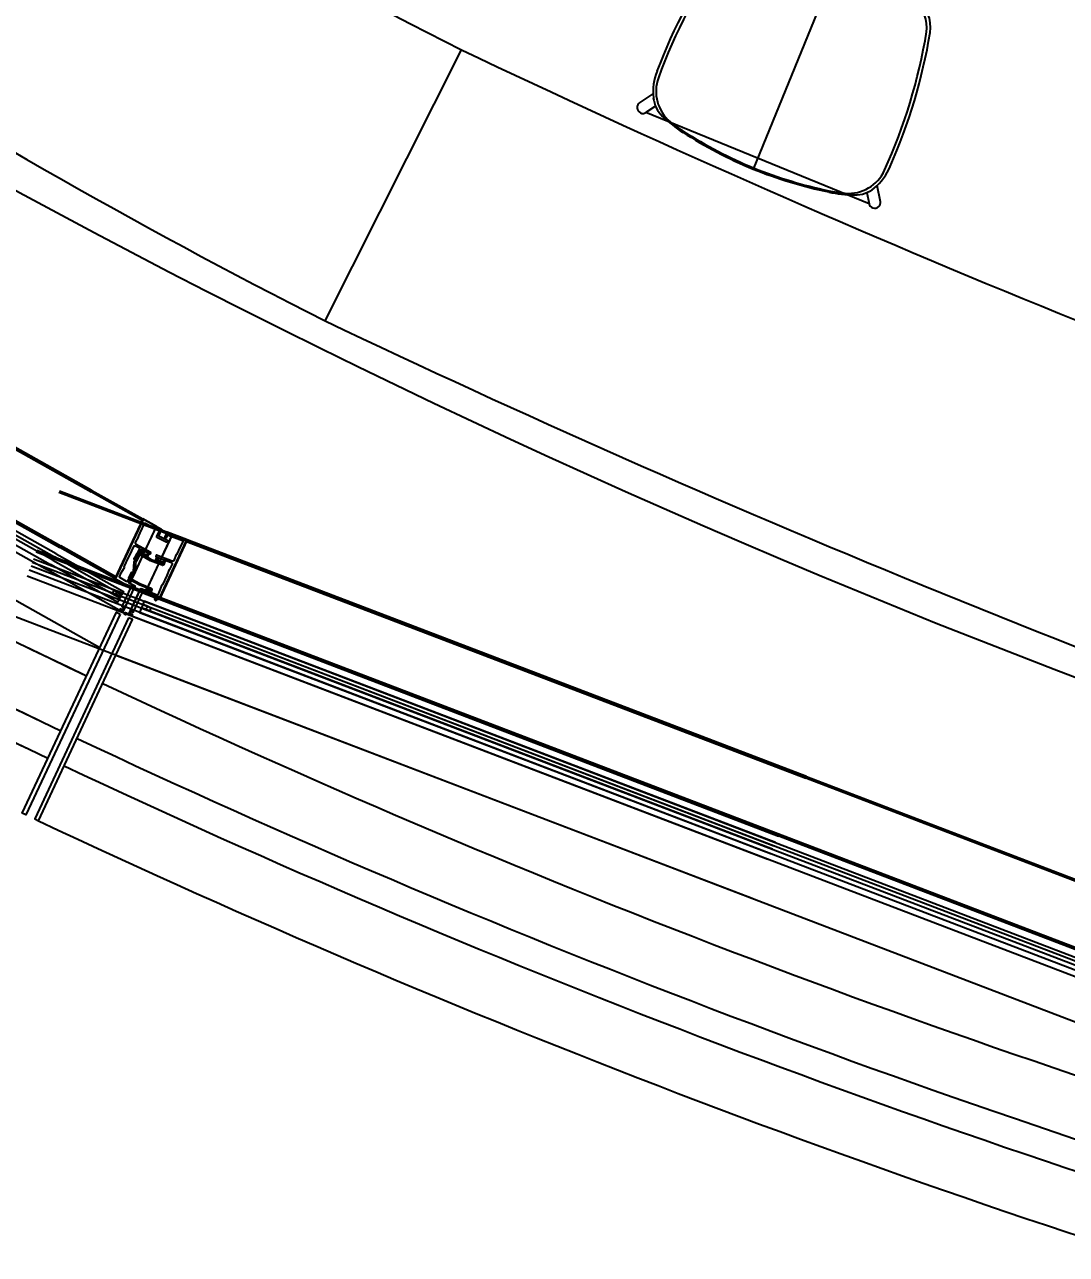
# Model space of a CAD drawing. Extents: x -120222 to -41942, y -19134 to 30932.
# Drawn here: x -95169 to -93451, y -7806 to -5778 of the extents above; entities that cross this region are included whole.
import ezdxf

# ---------------------------------------------------------------- set-up
doc = ezdxf.new("R2010")
doc.units = 0
doc.header["$LTSCALE"] = 150
doc.header["$MEASUREMENT"] = 0
doc.header["$PDMODE"] = 1
doc.header["$PDSIZE"] = -2
doc.layers.get('0').update_dxf_attribs({"linetype": 'CONTINUOUS'})
doc.layers.get('DEFPOINTS').update_dxf_attribs({"linetype": 'CONTINUOUS'})
for name, color, linetype in [('____-567', 7, 'CONTINUOUS'), ('_____', 7, 'CONTINUOUS'), ('_____-1', 7, 'CONTINUOUS'), ('___B', 7, 'CONTINUOUS')]:
    doc.layers.add(name, color=color, linetype=linetype)
doc.styles.get("Standard").update_dxf_attribs({"font": 'txt', "bigfont": 'BIGFONT.SHX'})
doc.dimstyles.new('KOYATSU-1', dxfattribs={"dimtxt": 116.375326, "dimasz": 75.111694, "dimexe": 0, "dimexo": 150, "dimgap": 150, "dimtad": 1, "dimdec": 1, "dimdsep": 46, "dimtxsty": 'Standard', "dimcen": 0, "dimadec": 0, "dimazin": 0, "dimtfac": 1, "dimtdec": 1, "dimtix": 1, "dimtmove": 2, "dimatfit": 3, "dimfxl": 1, "dimtolj": 1, "dimarcsym": 0})

# ---------------------------------------------------------------- blocks, each defined once
blk = doc.blocks.new('____-25')
at = {"color": 1, "linetype": 'Continuous'}
for p, q in [((-102322.1, -10632.7), (-101494.7, -11097.5)), ((-102384.7, -10714.5), (-101544.7, -11186.4)), ((-99315.7, -11951.9), (-101547.7, -11098.7)), ((-101410.6, -11144.8), (-101494.7, -11097.5)), ((-101404.7, -11192.8), (-101388.5, -11158.3)), ((-101454.1, -11237.3), (-101544.7, -11186.4)), ((-101378, -11205.3), (-101361.8, -11170.9)), ((-101337.1, -11179.2), (-100316.2, -11569.4)), ((-99345.2, -12049.8), (-101584.1, -11194)), ((-101424.4, -11235.1), (-101409.8, -11203.8)), ((-101400.8, -11253.9), (-101383.1, -11216.3)), ((-101428.5, -11243.7), (-101430.6, -11248.2)), ((-101380.6, -11271.8), (-100359.8, -11662)), ((-100404.9, -11767.9), (-101453.9, -11366.9))]:
    blk.add_line(p, q, dxfattribs=at)
at = {"color": 1, "linetype": 'Continuous', "flags": 128}
for points in [[(-101493.3, -11094.9), (-102320.2, -10630.3), (-102386.5, -10716.9), (-101546.2, -11189)], [(-101552, -11199.5), (-102410.4, -10717.2), (-102413.4, -10722.5), (-101555, -11204.7)], [(-102434.7, -10737.5), (-102434.9, -10737.9), (-101566.7, -11225.7)], [(-101557.9, -11210), (-102416.3, -10727.7), (-102420.2, -10734.7), (-101561.8, -11216.9)], [(-101480.3, -11354.5), (-102417.3, -10828.1), (-102383.6, -10766.7)], [(-101480.3, -11354.5), (-102413.6, -10830.2), (-102379.2, -10769.2)], [(-101546.6, -11095.9), (-99314.8, -11949), (-99346.1, -12052.6), (-101585.2, -11196.8)], [(-101493.3, -11094.9), (-101409.3, -11142.1), (-101455.4, -11240), (-101546.2, -11189)], [(-101448.1, -11292.3), (-101442.1, -11295.7), (-101422.1, -11253), (-101430.6, -11248.2), (-101386.8, -11154.7), (-101409.3, -11142.1)], [(-101426.7, -11302.3), (-101433.1, -11299.9), (-101413.1, -11257.2), (-101404, -11260.7), (-101360.1, -11167.2), (-101336, -11176.4)], [(-100315, -11566.7), (-101336, -11176.4), (-101381.8, -11274.5), (-100361, -11664.7)], [(-101589.4, -11208), (-99329, -12072), (-99331.2, -12077.6), (-101591.6, -11213.6)], [(-101557.9, -11210), (-101447.3, -11272.1), (-101451.2, -11279.1), (-101561.8, -11216.9)], [(-101552, -11199.5), (-101441.4, -11261.7), (-101444.3, -11266.9), (-101555, -11204.7)], [(-101593.7, -11219.2), (-99333.3, -12083.2), (-99336.2, -12090.7), (-101596.6, -11226.7)], [(-101447.8, -11291.9), (-101448.1, -11292.3), (-101566.7, -11225.7)], [(-99331, -12102.8), (-99331.2, -12103.3), (-101600.1, -11236.1)], [(-100371.3, -11686.5), (-101411.7, -11288.8), (-101414.6, -11296.3), (-100374.7, -11693.7)], [(-100366.2, -11675.6), (-101407.4, -11277.6), (-101409.6, -11283.2), (-100368.7, -11681)], [(-99335.6, -12101.6), (-99355.9, -12168.8), (-101625.1, -11301.4)], [(-101426.5, -11301.9), (-101426.7, -11302.3), (-100379, -11702.8)]]:
    blk.add_lwpolyline(points, dxfattribs=at)
for points in [[(-101413.9, -11164.8), (-101413.7, -11164.7), (-101406.5, -11149.5), (-101406.5, -11149.5, -0.435461), (-101405.1, -11149), (-101383.2, -11161.3), (-101383.2, -11161.3, -0.393281), (-101382.8, -11162.6), (-101386.8, -11171), (-101386.8, -11171, 0.414214), (-101386.3, -11172.3), (-101370.9, -11179.5), (-101370.9, -11179.5, 0.414214), (-101368.9, -11178.8, 0.414214), (-101369.6, -11176.8), (-101382.8, -11170.7), (-101382.8, -11170.7, -0.414214), (-101383, -11170), (-101378.3, -11160), (-101378.3, -11160, 0.393281), (-101378.5, -11159.4), (-101408.2, -11142.7), (-101408.2, -11142.7, 0.435461), (-101408.9, -11142.9), (-101454.6, -11240), (-101454.6, -11240, 0.393281), (-101454.4, -11240.6), (-101451.1, -11242.5), (-101451.8, -11243.8), (-101452.7, -11243.3), (-101452.7, -11243.3, 0.414214), (-101453.1, -11243.4), (-101453.4, -11243.9), (-101453.4, -11243.9, 0.182676), (-101453.4, -11244.1), (-101453.1, -11245.3), (-101453.1, -11245.3, 0.451416), (-101451.2, -11246.4), (-101450, -11246), (-101450, -11246, 0.182676), (-101449.9, -11245.9), (-101449.6, -11245.4), (-101449.6, -11245.4, 0.414214), (-101449.7, -11245), (-101450.5, -11244.5), (-101449.8, -11243.2), (-101429.8, -11254.4), (-101429.8, -11254.4, -0.393281), (-101429.4, -11255.7), (-101442.2, -11283), (-101444.1, -11286.2), (-101444.1, -11286.2, 0.414214), (-101443.9, -11286.6), (-101442.9, -11287.2), (-101442.6, -11286.6), (-101442.6, -11286.6, -0.414214), (-101442.1, -11286.5), (-101441.5, -11286.8), (-101441.5, -11286.8, -0.414214), (-101441.2, -11288.2), (-101443.1, -11291.7), (-101443.1, -11291.7, -0.414214), (-101444.5, -11292.1), (-101445.1, -11291.7), (-101445.1, -11291.7, -0.414214), (-101445.2, -11291.3), (-101444.9, -11290.7), (-101445.9, -11290.1), (-101445.9, -11290.1, 0.414214), (-101446.3, -11290.2), (-101447.4, -11292.1), (-101447.4, -11292.1, 0.414214), (-101447.2, -11292.8), (-101442.6, -11295.4), (-101442.6, -11295.4, 0.435461), (-101441.9, -11295.2), (-101422.5, -11253.9), (-101422.5, -11253.9, 0.393281), (-101422.9, -11252.6), (-101432.2, -11247.3), (-101432.2, -11247.3, -0.393281), (-101432.6, -11246), (-101426.8, -11233.8), (-101426.8, -11233.8, 0.414214), (-101427.1, -11233.1), (-101428.9, -11232.3), (-101429.5, -11232.5), (-101432.7, -11239.3), (-101432.5, -11239.9), (-101434.7, -11244.7), (-101434.7, -11244.7, -0.435461), (-101436.1, -11245.1), (-101447.5, -11238.8), (-101447.5, -11238.8, -0.393281), (-101447.9, -11237.5), (-101444.9, -11231), (-101439.7, -11221.9), (-101439.7, -11221.9, 0.414214), (-101439.9, -11221.2), (-101440.2, -11221.1), (-101432.9, -11205.6), (-101427.8, -11196.5), (-101427.8, -11196.5, 0.414214), (-101428, -11195.8), (-101428.2, -11195.7), (-101424.2, -11187.2), (-101424.2, -11187.2, -0.435461), (-101421.4, -11186.3), (-101415, -11189.9), (-101415, -11189.9, -0.414214), (-101414.6, -11191.3), (-101418.7, -11198.7), (-101419.4, -11198.9), (-101422.8, -11205), (-101422.7, -11205.7), (-101420.9, -11206.7), (-101420.9, -11206.7, 0.414214), (-101420.2, -11206.5), (-101412.4, -11192.5), (-101412.4, -11192.5, -0.414214), (-101411, -11192.1), (-101397.6, -11199.7), (-101397.6, -11199.7, 0.435461), (-101396.9, -11199.5), (-101396.2, -11198.1), (-101396.2, -11198.1, 0.393281), (-101396.4, -11197.5), (-101420.6, -11183.9), (-101420.6, -11183.9, -0.393281), (-101421.5, -11181.3), (-101421.4, -11181.1), (-101416.3, -11172), (-101416.3, -11172, 0.414214), (-101416.4, -11171.3), (-101416.7, -11171.2), (-101413.8, -11165.1)], [(-101350.5, -11194.6), (-101350.8, -11194.7), (-101353.6, -11200.7), (-101353.9, -11200.6), (-101353.9, -11200.6, 0.414214), (-101354.6, -11200.9), (-101358.3, -11210.7), (-101358.4, -11210.9), (-101358.4, -11210.9, -0.393281), (-101360.9, -11211.9), (-101386.8, -11202), (-101386.8, -11202, 0.393281), (-101387.4, -11202.2), (-101388.1, -11203.6), (-101388.1, -11203.6, 0.435461), (-101387.8, -11204.3), (-101362.2, -11214), (-101362.2, -11214, -0.435461), (-101361.1, -11216.8), (-101365.1, -11225.3), (-101365.4, -11225.2), (-101365.4, -11225.2, 0.414214), (-101366, -11225.4), (-101369.8, -11235.3), (-101377, -11250.7), (-101377.3, -11250.6), (-101377.3, -11250.6, 0.414214), (-101377.9, -11250.9), (-101381.6, -11260.7), (-101384.6, -11267.1), (-101384.6, -11267.1, -0.393281), (-101385.9, -11267.6), (-101412.3, -11257.5), (-101412.3, -11257.5, 0.393281), (-101413.5, -11258.1), (-101432.9, -11299.4), (-101432.9, -11299.4, 0.435461), (-101432.6, -11300.1), (-101427.7, -11302), (-101427.7, -11302, 0.414214), (-101427, -11301.7), (-101426.2, -11299.6), (-101426.2, -11299.6, 0.414214), (-101426.4, -11299.3), (-101427.5, -11298.8), (-101427.8, -11299.5), (-101427.8, -11299.5, -0.414214), (-101428.2, -11299.6), (-101428.8, -11299.4), (-101428.8, -11299.4, -0.414214), (-101429.4, -11298.1), (-101428, -11294.4), (-101428, -11294.4, -0.414214), (-101426.7, -11293.8), (-101426, -11294), (-101426, -11294, -0.414214), (-101425.8, -11294.4), (-101426.1, -11295.1), (-101425, -11295.5), (-101425, -11295.5, 0.414214), (-101424.6, -11295.3), (-101423.3, -11291.9), (-101410.5, -11264.6), (-101410.5, -11264.6, -0.393281), (-101409.2, -11264.1), (-101387.9, -11272.2), (-101388.4, -11273.6), (-101389.3, -11273.3), (-101389.3, -11273.3, 0.414214), (-101389.7, -11273.5), (-101389.9, -11274), (-101389.9, -11274, 0.182676), (-101389.9, -11274.2), (-101389.5, -11275.4), (-101389.5, -11275.4, 0.451416), (-101387.3, -11276.2), (-101386.3, -11275.6), (-101386.3, -11275.6, 0.182676), (-101386.1, -11275.4), (-101385.9, -11274.9), (-101385.9, -11274.9, 0.414214), (-101386.1, -11274.5), (-101387, -11274.2), (-101386.5, -11272.8), (-101382.9, -11274.1), (-101382.9, -11274.1, 0.393281), (-101382.3, -11273.9), (-101336.9, -11176.7), (-101336.9, -11176.7, 0.435461), (-101337.1, -11176), (-101369, -11163.8), (-101369, -11163.8, 0.393281), (-101369.6, -11164.1), (-101373.2, -11171.8), (-101373.2, -11171.8, 0.414214), (-101372.8, -11173.1), (-101371.8, -11173.6), (-101371.8, -11173.6, 0.414214), (-101370.5, -11173.1), (-101368.7, -11169.2), (-101368.7, -11169.2, -0.393281), (-101367.4, -11168.7), (-101344, -11177.6), (-101344, -11177.6, -0.435461), (-101343.5, -11179), (-101350.6, -11194.3)], [(-101418.5, -11208), (-101418.4, -11208.3), (-101421.4, -11213.7), (-101422, -11229.4), (-101427.4, -11240.9), (-101427.4, -11240.9, 0.393281), (-101427.2, -11241.5), (-101414.5, -11248.7), (-101395.5, -11256), (-101395.5, -11256, -0.414214), (-101394.4, -11258.6), (-101395.5, -11261.4), (-101395.5, -11261.4, -0.414214), (-101396.8, -11261.9), (-101398.4, -11261.3), (-101398.4, -11261.3, -0.414214), (-101398.8, -11260.3), (-101398.7, -11259.9), (-101398.7, -11259.9, -0.414214), (-101398.3, -11259.8), (-101397.6, -11260), (-101397.6, -11260, 0.414214), (-101397, -11259.7), (-101396.8, -11259.3), (-101396.8, -11259.3, 0.414214), (-101397.1, -11258.6), (-101401.2, -11257), (-101401.2, -11257, 0.414214), (-101401.8, -11257.3), (-101402, -11257.8), (-101402, -11257.8, 0.414214), (-101401.7, -11258.4), (-101401.1, -11258.7), (-101401.1, -11258.7, -0.414214), (-101400.9, -11259.1), (-101401, -11259.4), (-101401, -11259.4, -0.414214), (-101402.1, -11259.9), (-101403.2, -11259.5), (-101403.2, -11259.5, -0.414214), (-101403.8, -11258.2), (-101403.1, -11256.3), (-101403.1, -11256.3, 0.414214), (-101403.3, -11255.7), (-101415.6, -11250.9), (-101430.5, -11242.6), (-101430.5, -11242.6, -0.393281), (-101430.7, -11241.9), (-101426.5, -11233), (-101428.3, -11232.2), (-101428.3, -11232.2, -0.414214), (-101428.5, -11231.5), (-101427.9, -11230.2), (-101427.9, -11230.2, -0.414214), (-101427.2, -11229.9), (-101425.4, -11230.8), (-101424.5, -11228.8), (-101423.9, -11213), (-101421.8, -11209.3), (-101423.6, -11208.4), (-101423.6, -11208.4, -0.414214), (-101423.8, -11207.7), (-101423, -11206.4), (-101423, -11206.4, -0.414214), (-101422.4, -11206.2), (-101420.6, -11207.2), (-101412.9, -11193.4), (-101412.9, -11193.4, -0.414214), (-101412.2, -11193.2), (-101411.8, -11193.4), (-101411.8, -11193.4, -0.414214), (-101411.6, -11194.1), (-101412.3, -11195.4), (-101410, -11196.7), (-101410, -11196.7, -0.414214), (-101409.8, -11197.2), (-101410.3, -11197.9), (-101410.3, -11197.9, -0.414214), (-101410.7, -11198.1), (-101412.6, -11197), (-101413.3, -11198.3), (-101413.3, -11198.3, 0.414214), (-101413.2, -11199), (-101404.4, -11203.9), (-101404.4, -11203.9, 0.414214), (-101403.8, -11203.7), (-101403, -11202.4), (-101404.9, -11201.3), (-101404.9, -11201.3, -0.414214), (-101405.1, -11200.9), (-101404.6, -11200.1), (-101404.6, -11200.1, -0.414214), (-101404.2, -11200), (-101401.8, -11201.3), (-101401.1, -11200), (-101401.1, -11200, -0.414214), (-101400.4, -11199.8), (-101400, -11200.1), (-101400, -11200.1, -0.414214), (-101399.8, -11200.7), (-101402, -11204.7), (-101402, -11204.7, 0.414214), (-101401.8, -11205.3), (-101395.7, -11208.8), (-101389.2, -11211.3), (-101389.2, -11211.3, 0.414214), (-101388.5, -11211), (-101386.9, -11206.8), (-101386.9, -11206.8, -0.414214), (-101386.3, -11206.5), (-101385.8, -11206.7), (-101385.8, -11206.7, -0.414214), (-101385.5, -11207.3), (-101386.1, -11208.7), (-101383.5, -11209.7), (-101383.5, -11209.7, -0.414214), (-101383.4, -11210.1), (-101383.7, -11210.9), (-101383.7, -11210.9, -0.414214), (-101384.1, -11211.1), (-101386.1, -11210.3), (-101386.7, -11211.7), (-101386.7, -11211.7, 0.414214), (-101386.4, -11212.4), (-101377.1, -11216), (-101377.1, -11216, 0.414214), (-101376.4, -11215.7), (-101375.9, -11214.3), (-101377.9, -11213.5), (-101377.9, -11213.5, -0.414214), (-101378.1, -11213.1), (-101377.8, -11212.3), (-101377.8, -11212.3, -0.414214), (-101377.4, -11212.1), (-101374.9, -11213.1), (-101374.3, -11211.7), (-101374.3, -11211.7, -0.414214), (-101373.7, -11211.4), (-101373.2, -11211.5), (-101373.2, -11211.5, -0.414214), (-101372.9, -11212.2), (-101374.9, -11217.3), (-101374.9, -11217.3, -0.414214), (-101377.5, -11218.5), (-101396.8, -11211), (-101413.9, -11201.4), (-101413.9, -11201.4, 0.414214), (-101414.6, -11201.6), (-101418.2, -11207.9)]]:
    blk.add_lwpolyline(points, format="xyb", close=True, dxfattribs=at)
for points in [[(-101453, -11266), (-101452.5, -11265.2), (-101452.6, -11262.3), (-101457, -11259.8), (-101459.9, -11265), (-101455.5, -11267.5)], [(-101453, -11266), (-101452.5, -11265.2), (-101452.6, -11262.3), (-101444.3, -11266.9), (-101447.3, -11272.1), (-101455.5, -11267.5)], [(-101403.4, -11289.3), (-101403, -11288.4), (-101400.7, -11286.6), (-101409.6, -11283.2), (-101411.7, -11288.8), (-101402.9, -11292.2)], [(-101403.4, -11289.3), (-101403, -11288.4), (-101400.7, -11286.6), (-101396, -11288.4), (-101398.2, -11294), (-101402.9, -11292.2)], [(-101446.5, -11299), (-101602.1, -11629.7), (-101608.5, -11626.8), (-101452.6, -11295.5)], [(-101432.9, -11305.3), (-101587.6, -11636.6), (-101581.3, -11639.5), (-101426.3, -11307.9)]]:
    blk.add_lwpolyline(points, close=True, dxfattribs=at)
at = {"color": 1, "linetype": 'Continuous'}
blk.add_circle((-101437.8, -11298.1), 2, dxfattribs=at)
blk.add_circle((-101437.8, -11298.1), 2, dxfattribs=at)
for radius, start, end in [(15000, 240.53186, 244.65825), (15000, 240.54384, 244.65825), (15100, 240.5367, 244.65918), (15100, 240.54384, 244.65918), (15150, 240.5391, 244.65963), (15150, 240.54384, 244.65963), (15000, 244.7703, 253.39342), (15100, 244.77153, 253.39218), (15150, 244.77214, 253.39157), (15250, 244.77336, 253.39036)]:
    blk.add_arc((-95081.7, 2156), radius, start, end, dxfattribs=at)
blk = doc.blocks.new('____-26')
at = {"color": 1}
blk.add_blockref('____-25', (0, 0), dxfattribs=at)
blk = doc.blocks.new('____-27')
at = {"color": 1}
blk.add_blockref('____-26', (0, 0), dxfattribs=at)
blk = doc.blocks.new('____-28')
at = {"color": 1}
blk.add_blockref('____-27', (0, 0), dxfattribs=at)
blk = doc.blocks.new('____-54')
at = {"color": 1, "linetype": 'Continuous'}
blk.add_arc((-94740, 2070.8), 14418.1, 235.41041, 270.87027, dxfattribs=at)
blk = doc.blocks.new('____-167')
at = {"color": 1}
for name in ['____-54', '____-28']:
    blk.add_blockref(name, (0, 0), dxfattribs=at)
blk = doc.blocks.new('____-475')
at = {"color": 1, "linetype": 'Continuous'}
for p, q in [((-100424.5, -10104.9), (-100425.6, -10051.1)), ((-100405.2, -10098.9), (-100406.1, -10050.7)), ((-100425, -10107.6), (-100425.2, -10111.6)), ((-100424.5, -10104.9), (-100425, -10107.6)), ((-100405.2, -10098.9), (-100403.5, -10105.4)), ((-100403.5, -10105.4), (-100403.2, -10109.4)), ((-100417.8, -10176.9), (-100422.4, -10145.5)), ((-100231.2, -10144.6), (-100403.2, -10565.3)), ((-100399.1, -10147), (-100393.8, -10176.5)), ((-100075, -10233.9), (-100040.6, -10200.1)), ((-100065.5, -10251.7), (-100027, -10214.1)), ((-100080.8, -10237.3), (-100083.8, -10240)), ((-100075, -10233.9), (-100080.8, -10237.3)), ((-100067, -10254), (-100069.6, -10256.9)), ((-100065.5, -10251.7), (-100067, -10254)), ((-100113.1, -10264), (-100137.5, -10281.3)), ((-100120.7, -10298.4), (-100095.5, -10279.2)), ((-100590.7, -10456.6), (-100568.1, -10441.1)), ((-100564.1, -10461.5), (-100580, -10472.3)), ((-100211.9, -10622.8), (-100580, -10472.3)), ((-100193.2, -10619.1), (-100198.5, -10592.2)), ((-100215.6, -10604), (-100211.9, -10622.8))]:
    blk.add_line(p, q, dxfattribs=at)
for centre, radius, start, end in [((-100415.8, -10051), 9.73, 1.6584, 180.8617), ((-100408.1, -10173.6), 64.4, 85.6377, 121.546), ((-100413.3, -10596.5), 487.2, 68.0489, 88.8044), ((-100448.2, -10138.4), 8.35, 145.4974, 192.9184), ((-100412.9, -10157.9), 48.6, 126.4223, 150.1782), ((-100453.4, -10139.6), 3, 192.9184, 246.5513), ((-100446.7, -10124.2), 19.8, 246.5513, 266.6589), ((-101137.9, -21505.8), 11382.8, 86.27853, 86.52445), ((-100464.4, -10771.1), 627.4, 69.7029, 84.0313), ((-100417.8, -10594.7), 487.2, 46.7241, 67.4796), ((-100405.1, -10236.4), 60.9, 83.7786, 143.425), ((-100453.3, -10661.9), 489, 66.6099, 83.5602), ((-100405.1, -10236.5), 54.9, 83.8112, 143.2456), ((-100453.3, -10661.9), 483, 66.6099, 83.5602), ((-100503.7, -10755), 627.4, 51.4972, 65.8256), ((-99701.5, -10728.1), 919.2, 144.9468, 159.3533), ((-99701.5, -10728.1), 913.2, 144.9468, 159.9383), ((-100435, -10669.3), 489, 51.9683, 68.9186), ((-100033.9, -10207.1), 9.73, 314.6668, 133.8701), ((-100435, -10669.3), 483, 51.9683, 68.9186), ((-100125.3, -10289.2), 64.4, 13.9825, 49.8908), ((-107543.3, -18887.2), 11382.8, 49.00405, 49.24997), ((-100110.8, -10281.4), 48.6, 345.3503, 9.1062), ((-100171.5, -10332), 54.9, 352.098, 51.7223), ((-100171.5, -10331.9), 60.9, 352.0013, 51.747), ((-100063.1, -10281.1), 19.8, 228.8696, 248.9772), ((-100072, -10292.2), 8.35, 302.6101, 350.0311), ((-100069.1, -10296.7), 3, 248.9772, 302.6101), ((-101018, -10189.9), 913.2, 335.5902, 350.5817), ((-101018, -10189.9), 919.2, 336.1752, 350.5817), ((-100476.8, -10438), 91.3, 158.1807, 186.0983), ((-100498.2, -10437.2), 65, 159.9383, 230.4089), ((-100584.6, -10464), 9.74, 151.5849, 273.2989), ((-100586.2, -10463.2), 8, 124.3697, 151.5849), ((-100517.9, -10442.3), 50, 186.0983, 226.34), ((-100584.5, -10465.7), 8, 273.2989, 304.2662), ((-100402.1, -10321), 217.8, 226.34, 237.6391), ((-100402.1, -10321), 215.8, 230.4089, 237.6391), ((-100104.9, -9854.2), 771.1, 237.5468, 247.2405), ((-100104.9, -9854.2), 769.1, 237.5468, 247.2405), ((-100261.4, -10526), 91.3, 309.4302, 337.3478), ((-100117.9, -9848.9), 771.1, 248.288, 257.9817), ((-100117.9, -9848.9), 769.1, 248.288, 257.9817), ((-100245.6, -10540.4), 65, 265.1196, 335.5902), ((-100232.8, -10390.2), 215.8, 257.8894, 265.1196), ((-100235.1, -10558), 50, 269.1885, 309.4302), ((-100232.8, -10390.2), 217.8, 257.8894, 269.1885), ((-100201.1, -10620.6), 8, 343.9436, 11.1588), ((-100204, -10621.3), 8, 191.2623, 222.2296), ((-100202.7, -10620.1), 9.74, 222.2296, 343.9436)]:
    blk.add_arc(centre, radius, start, end, dxfattribs=at)
at = {"color": 2, "linetype": 'Continuous'}
blk.add_point((-100403.2, -10565.3), dxfattribs=at)
blk = doc.blocks.new('____-476')
at = {"color": 1, "linetype": 'Continuous'}
for p, q in [((-99452.6, -10502.3), (-99453.7, -10448.5)), ((-99433.3, -10496.3), (-99434.2, -10448)), ((-99433.3, -10496.3), (-99431.5, -10502.8)), ((-99453.1, -10505), (-99453.3, -10508.9)), ((-99452.6, -10502.3), (-99453.1, -10505)), ((-99431.5, -10502.8), (-99431.3, -10506.8)), ((-99445.9, -10574.3), (-99450.4, -10542.9)), ((-99259.3, -10542), (-99431.3, -10962.6)), ((-99427.2, -10544.4), (-99421.9, -10573.8)), ((-99103.1, -10631.3), (-99068.7, -10597.5)), ((-99093.6, -10649), (-99055.1, -10611.4)), ((-99108.9, -10634.7), (-99111.9, -10637.3)), ((-99103.1, -10631.3), (-99108.9, -10634.7)), ((-99141.2, -10661.3), (-99165.6, -10678.6)), ((-99095.1, -10651.3), (-99097.7, -10654.3)), ((-99093.6, -10649), (-99095.1, -10651.3)), ((-99148.7, -10695.7), (-99123.5, -10676.5)), ((-99618.8, -10853.9), (-99596.2, -10838.5)), ((-99592.2, -10858.8), (-99608.1, -10869.7)), ((-99240, -11020.2), (-99608.1, -10869.7)), ((-99243.7, -11001.3), (-99240, -11020.2)), ((-99221.3, -11016.4), (-99226.6, -10989.6))]:
    blk.add_line(p, q, dxfattribs=at)
for centre, radius, start, end in [((-99443.9, -10448.3), 9.73, 1.6584, 180.8617), ((-99441, -10555.2), 48.6, 126.4223, 150.1782), ((-99436.2, -10571), 64.4, 85.6377, 121.546), ((-99441.4, -10993.9), 487.2, 68.0489, 88.8044), ((-99476.3, -10535.8), 8.35, 145.4974, 192.9184), ((-99481.5, -10537), 3, 192.9184, 246.5513), ((-99474.8, -10521.6), 19.8, 246.5513, 266.6589), ((-100166, -21903.1), 11382.8, 86.27853, 86.52445), ((-99492.5, -11168.4), 627.4, 69.7029, 84.0313), ((-99445.9, -10992), 487.2, 46.7241, 67.4796), ((-99433.1, -10633.8), 60.9, 83.7786, 143.425), ((-99433.1, -10633.8), 54.9, 83.8112, 143.2456), ((-99481.4, -11059.2), 483, 66.6099, 83.5602), ((-99481.4, -11059.2), 489, 66.6099, 83.5602), ((-99531.8, -11152.3), 627.4, 51.4972, 65.8256), ((-98729.5, -11125.5), 919.2, 144.9468, 159.3533), ((-98729.5, -11125.5), 913.2, 144.9468, 159.9383), ((-99061.9, -10604.5), 9.73, 314.6668, 133.8701), ((-99463.1, -11066.7), 483, 51.9683, 68.9186), ((-99463.1, -11066.7), 489, 51.9683, 68.9186), ((-99153.4, -10686.6), 64.4, 13.9825, 49.8908), ((-106571.4, -19284.5), 11382.8, 49.00405, 49.24997), ((-99199.5, -10729.3), 60.9, 352.0013, 51.747), ((-99138.9, -10678.7), 48.6, 345.3503, 9.1062), ((-99199.5, -10729.3), 54.9, 352.098, 51.7223), ((-99091.2, -10678.4), 19.8, 228.8696, 248.9772), ((-99097.2, -10694.1), 3, 248.9772, 302.6101), ((-99100.1, -10689.5), 8.35, 302.6101, 350.0311), ((-100046.1, -10587.2), 913.2, 335.5902, 350.5817), ((-100046.1, -10587.2), 919.2, 336.1752, 350.5817), ((-99504.9, -10835.3), 91.3, 158.1807, 186.0983), ((-99526.3, -10834.5), 65, 159.9383, 230.4089), ((-99546, -10839.7), 50, 186.0983, 226.34), ((-99612.7, -10861.3), 9.74, 151.5849, 273.2989), ((-99614.2, -10860.5), 8, 124.3697, 151.5849), ((-99612.6, -10863.1), 8, 273.2989, 304.2662), ((-99430.2, -10718.3), 217.8, 226.34, 237.6391), ((-99430.2, -10718.3), 215.8, 230.4089, 237.6391), ((-99133, -10251.5), 771.1, 237.5468, 247.2405), ((-99133, -10251.5), 769.1, 237.5468, 247.2405), ((-99146, -10246.2), 771.1, 248.288, 257.9817), ((-99146, -10246.2), 769.1, 248.288, 257.9817), ((-99273.7, -10937.8), 65, 265.1196, 335.5902), ((-99289.5, -10923.4), 91.3, 309.4302, 337.3478), ((-99260.9, -10787.6), 217.8, 257.8894, 269.1885), ((-99260.9, -10787.6), 215.8, 257.8894, 265.1196), ((-99263.2, -10955.3), 50, 269.1885, 309.4302), ((-99232.1, -11018.6), 8, 191.2623, 222.2296), ((-99230.8, -11017.5), 9.74, 222.2296, 343.9436), ((-99229.2, -11017.9), 8, 343.9436, 11.1588)]:
    blk.add_arc(centre, radius, start, end, dxfattribs=at)
at = {"color": 2, "linetype": 'Continuous'}
blk.add_point((-99431.2, -10962.7), dxfattribs=at)
blk = doc.blocks.new('____-477')
at = {"color": 2, "linetype": 'Continuous'}
blk.add_point((-99917.2, -10764), dxfattribs=at)
at = {"color": 1}
for name in ['____-475', '____-476']:
    blk.add_blockref(name, (0, 0), dxfattribs=at)
blk = doc.blocks.new('*D604')
at = {"layer": '_____-1', "color": 0, "linetype": 'Continuous', "lineweight": -2, "transparency": 16777216}
for p, q in [((-99947.5, -7515.3), (-99947.5, -12365.3)), ((-88087.5, -7515.3), (-88087.5, -12365.3)), ((-88162.6, -12365.3), (-99872.3, -12365.3))]:
    blk.add_line(p, q, dxfattribs=at)
at = {"layer": '_____-1', "color": 0, "linetype": 'Continuous', "transparency": 16777216}
for points in [[(-99872.3, -12352.8), (-99872.3, -12377.8), (-99947.5, -12365.3)], [(-88162.6, -12352.8), (-88162.6, -12377.8), (-88087.5, -12365.3)]]:
    blk.add_solid(points, dxfattribs=at)
at = {"layer": 'DEFPOINTS', "color": 0, "linetype": 'Continuous', "transparency": 16777216}
for p in [(-99947.5, -7365.3), (-88087.5, -7365.3), (-99947.5, -12365.3)]:
    blk.add_point(p, dxfattribs=at)
at = {"layer": '_____-1', "color": 0, "linetype": 'Continuous', "transparency": 16777216, "insert": (-94017.5, -12157.1), "char_height": 116.38, "attachment_point": 5}
blk.add_mtext('\\A1;11860', dxfattribs=at)
blk = doc.blocks.new('*D609')
at = {"layer": '_____-1', "color": 0, "linetype": 'Continuous', "lineweight": -2, "transparency": 16777216}
for p, q in [((-95287.5, -7515.3), (-95287.5, -11365.3)), ((-92887.5, -7515.3), (-92887.5, -11365.3)), ((-92962.6, -11365.3), (-95212.3, -11365.3))]:
    blk.add_line(p, q, dxfattribs=at)
at = {"layer": '_____-1', "color": 0, "linetype": 'Continuous', "transparency": 16777216}
for points in [[(-95212.3, -11352.8), (-95212.3, -11377.8), (-95287.5, -11365.3)], [(-92962.6, -11352.8), (-92962.6, -11377.8), (-92887.5, -11365.3)]]:
    blk.add_solid(points, dxfattribs=at)
at = {"layer": 'DEFPOINTS', "color": 0, "linetype": 'Continuous', "transparency": 16777216}
for p in [(-95287.5, -7365.3), (-92887.5, -7365.3), (-95287.5, -11365.3)]:
    blk.add_point(p, dxfattribs=at)
at = {"layer": '_____-1', "color": 0, "linetype": 'Continuous', "transparency": 16777216, "insert": (-94087.5, -11157.1), "char_height": 116.38, "attachment_point": 5}
blk.add_mtext('\\A1;2400', dxfattribs=at)

msp = doc.modelspace()

# ---------------------------------------------------------------- linework, layer by layer
at = {"layer": '_____', "color": 0, "linetype": 'Continuous'}
msp.add_line((-94673.50151, -6266.89195), (-94449, -5820), dxfattribs=at)
for centre, radius, start, end in [((-90236.36093, 2522.41353), 9345.70444, 237.061356447, 243.207755371), ((-86415.03789, 11071.17231), 18704.44464, 244.562799471, 250.965700539)]:
    msp.add_arc(centre, radius, start, end, dxfattribs=at)
at = {"layer": '___B', "color": 0, "linetype": 'Continuous'}
for centre, radius, start, end in [((-90236.36093, 2522.41353), 9845.70444, 237.087519409, 243.213801525), ((-86415.03789, 11071.17231), 19204.44464, 244.5306143, 250.965700539)]:
    msp.add_arc(centre, radius, start, end, dxfattribs=at)

# ---------------------------------------------------------------- block references
at = {"layer": '____-567', "color": 0}
msp.add_blockref('____-167', (6435.10495, 4548.69799), dxfattribs=at)
at = {"layer": '_____', "color": 0}
msp.add_blockref('____-477', (6435.10495, 4548.69799), dxfattribs=at)

# ---------------------------------------------------------------- dimensions: what is measured, and where the dimension line sits
at = {"layer": '_____-1', "color": 0, "linetype": 'Continuous'}
for base, p1, p2, picture, middle in [((-99947.45331, -12365.28316), (-88087.45331, -7365.28316), (-99947.45331, -7365.28316), '*D604', (-94017.45331, -12157.0955)), ((-95287.45331, -11365.28316), (-92887.45331, -7365.28316), (-95287.45331, -7365.28316), '*D609', (-94087.45331, -11157.0955))]:
    dim = msp.add_linear_dim(base=base, p1=p1, p2=p2, dimstyle='KOYATSU-1', dxfattribs=at)
    dim.commit()
    dim.dimension.update_dxf_attribs({"geometry": picture, "text_midpoint": middle})

doc.saveas('drawing.dxf')
